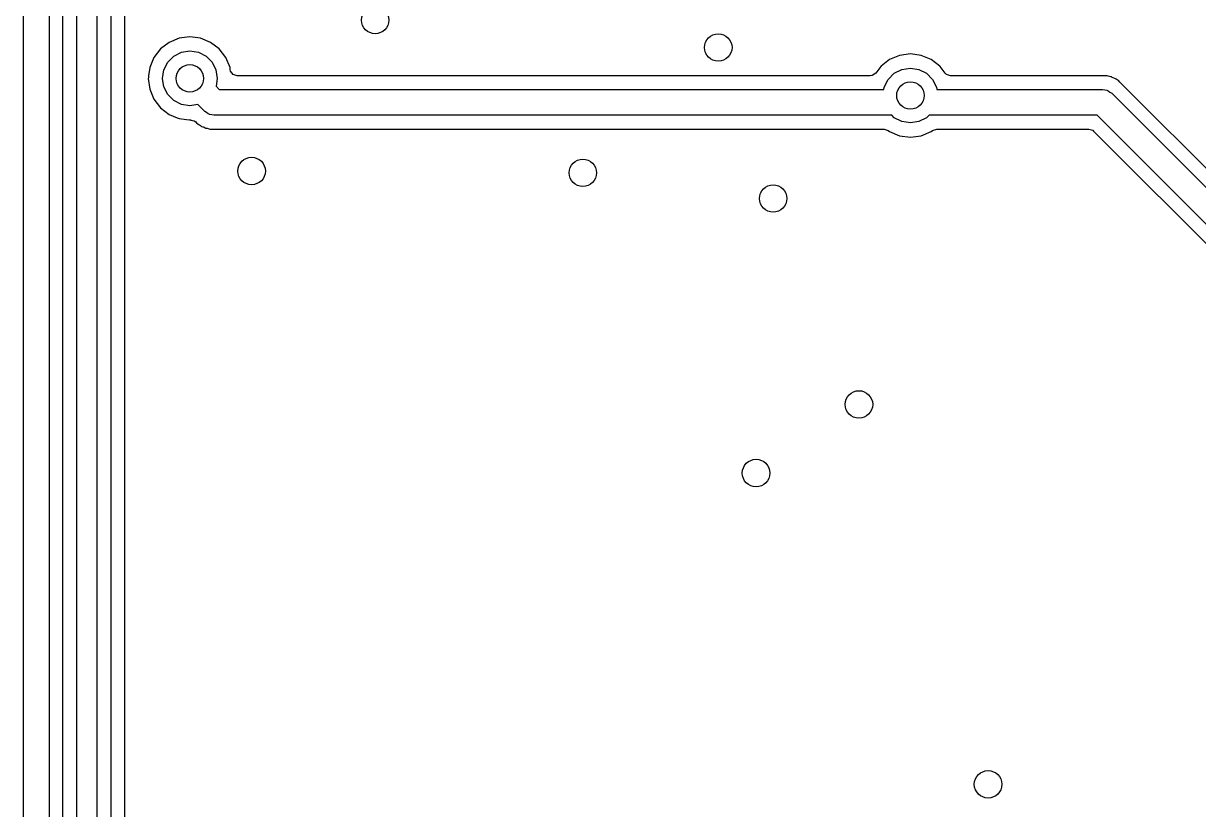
# Model space of a CAD drawing. Extents: x 0.6 to 14.8, y -5.2 to -0.6.
# Drawn here: x 0.594 to 1.268, y -3.392 to -2.941 of the extents above; entities that cross this region are included whole.
import ezdxf

# ---------------------------------------------------------------- set-up
doc = ezdxf.new("R2010")
doc.units = 0
doc.header["$MEASUREMENT"] = 0
doc.layers.add('BLACK', color=7, linetype='CONTINUOUS')

msp = doc.modelspace()

# ---------------------------------------------------------------- linework, layer by layer
at = {"layer": 'BLACK', "linetype": 'CONTINUOUS'}
for p, q in [((0.593524, -4.48772), (0.593524, -2.36184)), ((0.616142, -3.69094), (0.616142, -2.91017)), ((0.624016, -2.91017), (0.624016, -3.68931)), ((0.608248, -2.91846), (0.608248, -3.68884)), ((0.635827, -3.68836), (0.635827, -2.91339)), ((0.643701, -2.91502), (0.643701, -3.68673)), ((0.651595, -2.97244), (0.651595, -2.92436)), ((0.677054, -2.95179), (0.672115, -2.95558)), ((0.682805, -2.94941), (0.677054, -2.95179)), ((0.688976, -2.9486), (0.682805, -2.94941)), ((0.695148, -2.94941), (0.688976, -2.9486)), ((0.700899, -2.95179), (0.695148, -2.94941)), ((0.705838, -2.95558), (0.700899, -2.95179)), ((0.672115, -2.95558), (0.668325, -2.96052)), ((0.67972, -2.9597), (0.68411, -2.95746)), ((0.68411, -2.95746), (0.688976, -2.95669)), ((0.688976, -2.95669), (0.693843, -2.95746)), ((0.693843, -2.95746), (0.698233, -2.9597)), ((0.709627, -2.96052), (0.705838, -2.95558)), ((1.09619, -2.95925), (1.09044, -2.96163)), ((1.10236, -2.95844), (1.09619, -2.95925)), ((1.10853, -2.95925), (1.10236, -2.95844)), ((1.11429, -2.96163), (1.10853, -2.95925)), ((0.668325, -2.96052), (0.665943, -2.96627)), ((0.673999, -2.96757), (0.676236, -2.96318)), ((0.676236, -2.96318), (0.67972, -2.9597)), ((0.698233, -2.9597), (0.701717, -2.96318)), ((0.701717, -2.96318), (0.703954, -2.96757)), ((0.71201, -2.96627), (0.709627, -2.96052)), ((1.08535, -2.96562), (1.08243, -2.96942)), ((1.0855, -2.96542), (1.08535, -2.96562)), ((1.09044, -2.96163), (1.0855, -2.96542)), ((1.11922, -2.96542), (1.11429, -2.96163)), ((1.11938, -2.96562), (1.11922, -2.96542)), ((1.12229, -2.96942), (1.11938, -2.96562)), ((0.651595, -3.30448), (0.651595, -2.97244)), ((0.665172, -2.97213), (0.665131, -2.97244)), ((0.665131, -2.97244), (0.665943, -2.97861)), ((0.665312, -2.97106), (0.665172, -2.97213)), ((0.665943, -2.96627), (0.665312, -2.97106)), ((0.673228, -2.97244), (0.673999, -2.96757)), ((0.673999, -2.97731), (0.673228, -2.97244)), ((0.703954, -2.96757), (0.704724, -2.97244)), ((0.704724, -2.97244), (0.703999, -2.97702)), ((0.712131, -2.96719), (0.71201, -2.96627)), ((0.712179, -2.96756), (0.712131, -2.96719)), ((0.712336, -2.96825), (0.712179, -2.96756)), ((0.713752, -2.9702), (0.712336, -2.96825)), ((0.716043, -2.97094), (0.713752, -2.9702)), ((1.07934, -2.97094), (0.716043, -2.97094)), ((1.08045, -2.97078), (1.07934, -2.97094)), ((1.08243, -2.96942), (1.08045, -2.97078)), ((1.08962, -2.97303), (1.09311, -2.96954)), ((1.09311, -2.96954), (1.0975, -2.96731)), ((1.0975, -2.96731), (1.10236, -2.96654)), ((1.10236, -2.96654), (1.10723, -2.96731)), ((1.10723, -2.96731), (1.11162, -2.96954)), ((1.11162, -2.96954), (1.1151, -2.97303)), ((1.12309, -2.9702), (1.12229, -2.96942)), ((1.12538, -2.97094), (1.12309, -2.9702)), ((1.2138, -2.97094), (1.12538, -2.97094)), ((1.21502, -2.97094), (1.2138, -2.97094)), ((1.2138, -2.97094), (1.2138, -2.97094)), ((1.21531, -2.97104), (1.21502, -2.97094)), ((1.21588, -2.97123), (1.21531, -2.97104)), ((1.21648, -2.97137), (1.21588, -2.97123)), ((1.21738, -2.97151), (1.21648, -2.97137)), ((1.21765, -2.97165), (1.21738, -2.97151)), ((1.21819, -2.97192), (1.21765, -2.97165)), ((1.21765, -2.97165), (1.21765, -2.97165)), ((1.21875, -2.97216), (1.21819, -2.97192)), ((1.21962, -2.97244), (1.21875, -2.97216)), ((1.22036, -2.97298), (1.21962, -2.97244)), ((0.665943, -2.97861), (0.668325, -2.98436)), ((0.676236, -2.9817), (0.673999, -2.97731)), ((0.703999, -2.97702), (0.705814, -2.97884)), ((0.705814, -2.97884), (1.08716, -2.97884)), ((1.08716, -2.97884), (1.08739, -2.97742)), ((1.08739, -2.97742), (1.08962, -2.97303)), ((1.1151, -2.97303), (1.11734, -2.97742)), ((1.11734, -2.97742), (1.11756, -2.97884)), ((1.11756, -2.97884), (1.21261, -2.97884)), ((1.21261, -2.97884), (1.21381, -2.97911)), ((1.21381, -2.97911), (1.21504, -2.97925)), ((1.21504, -2.97925), (1.2154, -2.97948)), ((1.2154, -2.97948), (1.21581, -2.97957)), ((1.21581, -2.97957), (1.21677, -2.98034)), ((1.22088, -2.97329), (1.22036, -2.97298)), ((1.22142, -2.97357), (1.22088, -2.97329)), ((1.22169, -2.97371), (1.22142, -2.97357)), ((1.22142, -2.97357), (1.22142, -2.97357)), ((1.22255, -2.97457), (1.22169, -2.97371)), ((1.35349, -3.10551), (1.22255, -2.97457)), ((1.22255, -2.97457), (1.22255, -2.97457)), ((0.668325, -2.98436), (0.672115, -2.9893)), ((0.67972, -2.98518), (0.676236, -2.9817)), ((0.68411, -2.98742), (0.67972, -2.98518)), ((1.21677, -2.98034), (1.21782, -2.981)), ((1.21782, -2.981), (1.38318, -3.14636)), ((0.672115, -2.9893), (0.677054, -2.99309)), ((0.688976, -2.98819), (0.68411, -2.98742)), ((0.693559, -2.98746), (0.688976, -2.98819)), ((0.697536, -2.99144), (0.693559, -2.98746)), ((0.69858, -2.9921), (0.697536, -2.99144)), ((0.699543, -2.99287), (0.69858, -2.9921)), ((0.699957, -2.99296), (0.699543, -2.99287)), ((0.700316, -2.99319), (0.699957, -2.99296)), ((0.677054, -2.99309), (0.681691, -2.99501)), ((0.681691, -2.99501), (0.682217, -2.99523)), ((0.682217, -2.99523), (0.682805, -2.99547)), ((0.682805, -2.99547), (0.686995, -2.99603)), ((0.686995, -2.99603), (0.688723, -2.99625)), ((0.688723, -2.99625), (0.688976, -2.99629)), ((0.688976, -2.99629), (0.68923, -2.99625)), ((0.68923, -2.99625), (0.689485, -2.99625)), ((0.689485, -2.99625), (0.689485, -2.99636)), ((0.689485, -2.99636), (0.69142, -2.99672)), ((0.69142, -2.99672), (0.692317, -2.99738)), ((0.692317, -2.99738), (0.692804, -2.99787)), ((0.692804, -2.99787), (0.692805, -2.99787)), ((0.692805, -2.99787), (0.693665, -2.99873)), ((0.693665, -2.99873), (0.693938, -2.99887)), ((0.693938, -2.99887), (0.693939, -2.99887)), ((0.693939, -2.99887), (0.694477, -2.99915)), ((0.694477, -2.99915), (0.694998, -2.99947)), ((0.694998, -2.99947), (0.695735, -3)), ((0.701541, -2.99333), (0.700316, -2.99319)), ((0.702743, -2.9936), (0.701541, -2.99333)), ((1.09168, -2.9936), (0.702743, -2.9936)), ((1.09311, -2.99502), (1.09168, -2.9936)), ((1.0975, -2.99726), (1.09311, -2.99502)), ((1.10236, -2.99803), (1.0975, -2.99726)), ((1.10723, -2.99726), (1.10236, -2.99803)), ((1.11162, -2.99502), (1.10723, -2.99726)), ((1.11304, -2.9936), (1.11162, -2.99502)), ((1.20954, -2.9936), (1.11304, -2.9936)), ((1.37057, -3.15463), (1.20954, -2.9936)), ((0.695735, -3), (0.696495, -3.00025)), ((0.696495, -3.00025), (0.696601, -3.00028)), ((0.696601, -3.00028), (0.697165, -3.00052)), ((0.697165, -3.00052), (0.697703, -3.00079)), ((0.697703, -3.00079), (0.697704, -3.00079)), ((0.697704, -3.00079), (0.697977, -3.00093)), ((0.697977, -3.00093), (0.698833, -3.00107)), ((0.698833, -3.00107), (0.698876, -3.00107)), ((0.698876, -3.00107), (0.699471, -3.00121)), ((0.699471, -3.00121), (0.700337, -3.0015)), ((0.700337, -3.0015), (0.701554, -3.0015)), ((0.701554, -3.0015), (0.701554, -3.0015)), ((0.701554, -3.0015), (1.08724, -3.0015)), ((1.08724, -3.0015), (1.08961, -3.0023)), ((1.08961, -3.0023), (1.09044, -3.00293)), ((1.09044, -3.00293), (1.09619, -3.00532)), ((1.09619, -3.00532), (1.10236, -3.00613)), ((1.10236, -3.00613), (1.10853, -3.00532)), ((1.10853, -3.00532), (1.11429, -3.00293)), ((1.11429, -3.00293), (1.11511, -3.0023)), ((1.11511, -3.0023), (1.11748, -3.0015)), ((1.11748, -3.0015), (1.20466, -3.0015)), ((1.20466, -3.0015), (1.20695, -3.00224)), ((1.20695, -3.00224), (1.20741, -3.00264)), ((1.20741, -3.00264), (1.36154, -3.15676)), ((0.651595, -3.68184), (0.651595, -3.30448))]:
    msp.add_line(p, q, dxfattribs=at)
at = {"layer": 'BLACK'}
for centre in [(0.795276, -2.93898), (0.992126, -2.95472), (0.688976, -2.97244), (1.10236, -2.98228), (0.724409, -3.02559), (0.914406, -3.02661), (1.02362, -3.04134), (1.07283, -3.15945), (1.01378, -3.19882), (1.1469, -3.37736)]:
    msp.add_circle(centre, 0.007874, dxfattribs=at)

doc.saveas('drawing.dxf')
